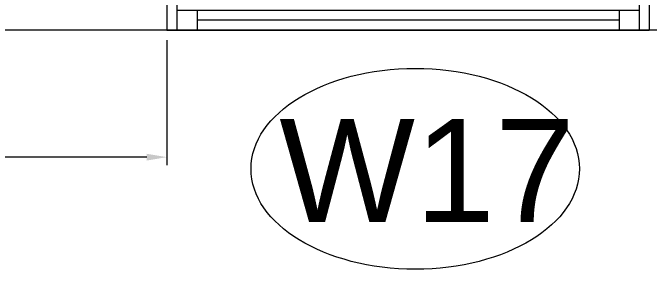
# Model space of a CAD drawing. Header units: millimetres. Extents: x -2143172 to 5255, y -610845 to 279739.
# Drawn here: x -1087101 to -1085517, y -583061 to -582425 of the extents above; entities that cross this region are included whole.
import ezdxf

# ---------------------------------------------------------------- set-up
doc = ezdxf.new("R2010")
doc.units = ezdxf.units.MM
doc.header["$LTSCALE"] = 30
doc.layers.get('0').update_dxf_attribs({"lineweight": 5})
doc.layers.get('Defpoints').update_dxf_attribs({"lineweight": 5})
for name, color, linetype, lineweight in [('Al Window tag', 5, 'Continuous', 5), ('Aluminum', 7, 'Continuous', 5), ('dims.', 152, 'Continuous', 5), ('Walls', 32, 'Continuous', 5)]:
    doc.layers.add(name, color=color, linetype=linetype, lineweight=lineweight)
doc.styles.add('SIMPLEX', font='SIMPLEX.shx', dxfattribs={"height": 150})
doc.styles.add('TTLB-A0-JeddahDP$0$swis721', font='swiss.ttf')
doc.dimstyles.new('Buk', dxfattribs={"dimtxt": 150, "dimasz": 50, "dimexe": 20, "dimexo": 25, "dimgap": 20, "dimtad": 1, "dimdec": 0, "dimrnd": 5, "dimdsep": 46, "dimtxsty": 'SIMPLEX', "dimcen": 0, "dimdle": 20, "dimclrd": 256, "dimclre": 256, "dimclrt": 256, "dimadec": 0, "dimazin": 0, "dimtfac": 0.0075, "dimtdec": 0, "dimtmove": 1, "dimatfit": 2, "dimldrblk": 'ARCHTICK', "dimfxl": 1, "dimtolj": 1, "dimtzin": 0, "dimlwd": -1, "dimlwe": -1, "dimarcsym": 0})

# ---------------------------------------------------------------- blocks, each defined once
blk = doc.blocks.new('*D276')
at = {"layer": 'Defpoints', "color": 0, "transparency": 16777216}
for p in [(-1089066.5, -582468.1, 0.1), (-1086717.4, -582468.1, 0.1), (-1089066.5, -582783.1)]:
    blk.add_point(p, dxfattribs=at)
at = {"layer": 'dims.', "linetype": 'Continuous', "transparency": 16777216}
for p, q in [((-1089066.5, -582493.1), (-1089066.5, -582803.1)), ((-1086717.4, -582493.1), (-1086717.4, -582803.1))]:
    blk.add_line(p, q, dxfattribs=at)
at = {"layer": 'dims.', "transparency": 16777216}
blk.add_line((-1086767.4, -582783.1), (-1089016.5, -582783.1), dxfattribs=at)
for points in [[(-1089016.5, -582774.8), (-1089016.5, -582791.5), (-1089066.5, -582783.1)], [(-1086767.4, -582774.8), (-1086767.4, -582791.5), (-1086717.4, -582783.1)]]:
    blk.add_solid(points, dxfattribs=at)
at = {"layer": 'dims.', "transparency": 16777216, "insert": (-1087892, -582688.1), "char_height": 150, "attachment_point": 5, "style": 'SIMPLEX'}
blk.add_mtext('\\A1;2350', dxfattribs=at)
blk = doc.blocks.new('_ArchTick')
at = {"color": 0, "linetype": 'ByBlock', "const_width": 0.15}
blk.add_lwpolyline([(-0.5, -0.5), (0.5, 0.5)], dxfattribs=at)
blk = doc.blocks.new('A$C37be4daf')
at = {"layer": 'Aluminum', "color": 5}
for p, q in [((1416, 598.2), (216, 598.2)), ((241, 498.2), (241, 598.2)), ((291, 548.2), (291, 598.2)), ((1341, 548.2), (1341, 598.2)), ((1391, 498.2), (1391, 598.2)), ((291, 573.2), (1341, 573.2)), ((1391, 548.2), (241, 548.2)), ((1416, 498.2), (216, 498.2))]:
    blk.add_line(p, q, dxfattribs=at)
at = {"layer": 'Walls'}
for p, q in [((216, 498.2), (216, 598.2)), ((1416, 498.2), (1416, 598.2))]:
    blk.add_line(p, q, dxfattribs=at)
blk = doc.blocks.new('A$C5CCD2EA3')
at = {"layer": 'Al Window tag'}
blk.add_ellipse((0, 0), major_axis=(408.6, 0), ratio=0.610025, dxfattribs=at)
at = {"layer": 'Al Window tag', "insert": (-338.2, 123.8, 0), "char_height": 256, "attachment_point": 1, "style": 'TTLB-A0-JeddahDP$0$swis721'}
blk.add_mtext_dynamic_manual_height_columns('W17', width=1569.457, gutter_width=9406.5, heights=[480.3], dxfattribs=at)

msp = doc.modelspace()

# ---------------------------------------------------------------- linework, layer by layer
at = {"layer": 'Walls'}
msp.add_line((-1084017.4, -582468.1, 0.2), (-1091157, -582468.1, 0.2), dxfattribs=at)

# ---------------------------------------------------------------- block references
at = {"rotation": 180}
msp.add_blockref('A$C37be4daf', (-1085301.4, -581869.9, 0.2), dxfattribs=at)
at = {"layer": 'Al Window tag'}
msp.add_blockref('A$C5CCD2EA3', (-1086099.6, -582812.1, -0.2), dxfattribs=at)

# ---------------------------------------------------------------- dimensions: what is measured, and where the dimension line sits
at = {"layer": 'dims.'}
dim = msp.add_linear_dim(base=(-1089066.5, -582783.1, 0.1), p1=(-1086717.4, -582468.1, 0.2), p2=(-1089066.5, -582468.1, 0.2), dimstyle='Buk', dxfattribs=at)
dim.commit()
dim.dimension.update_dxf_attribs({"geometry": '*D276', "text_midpoint": (-1087892, -582688.1, 0.1)})

doc.saveas('drawing.dxf')
